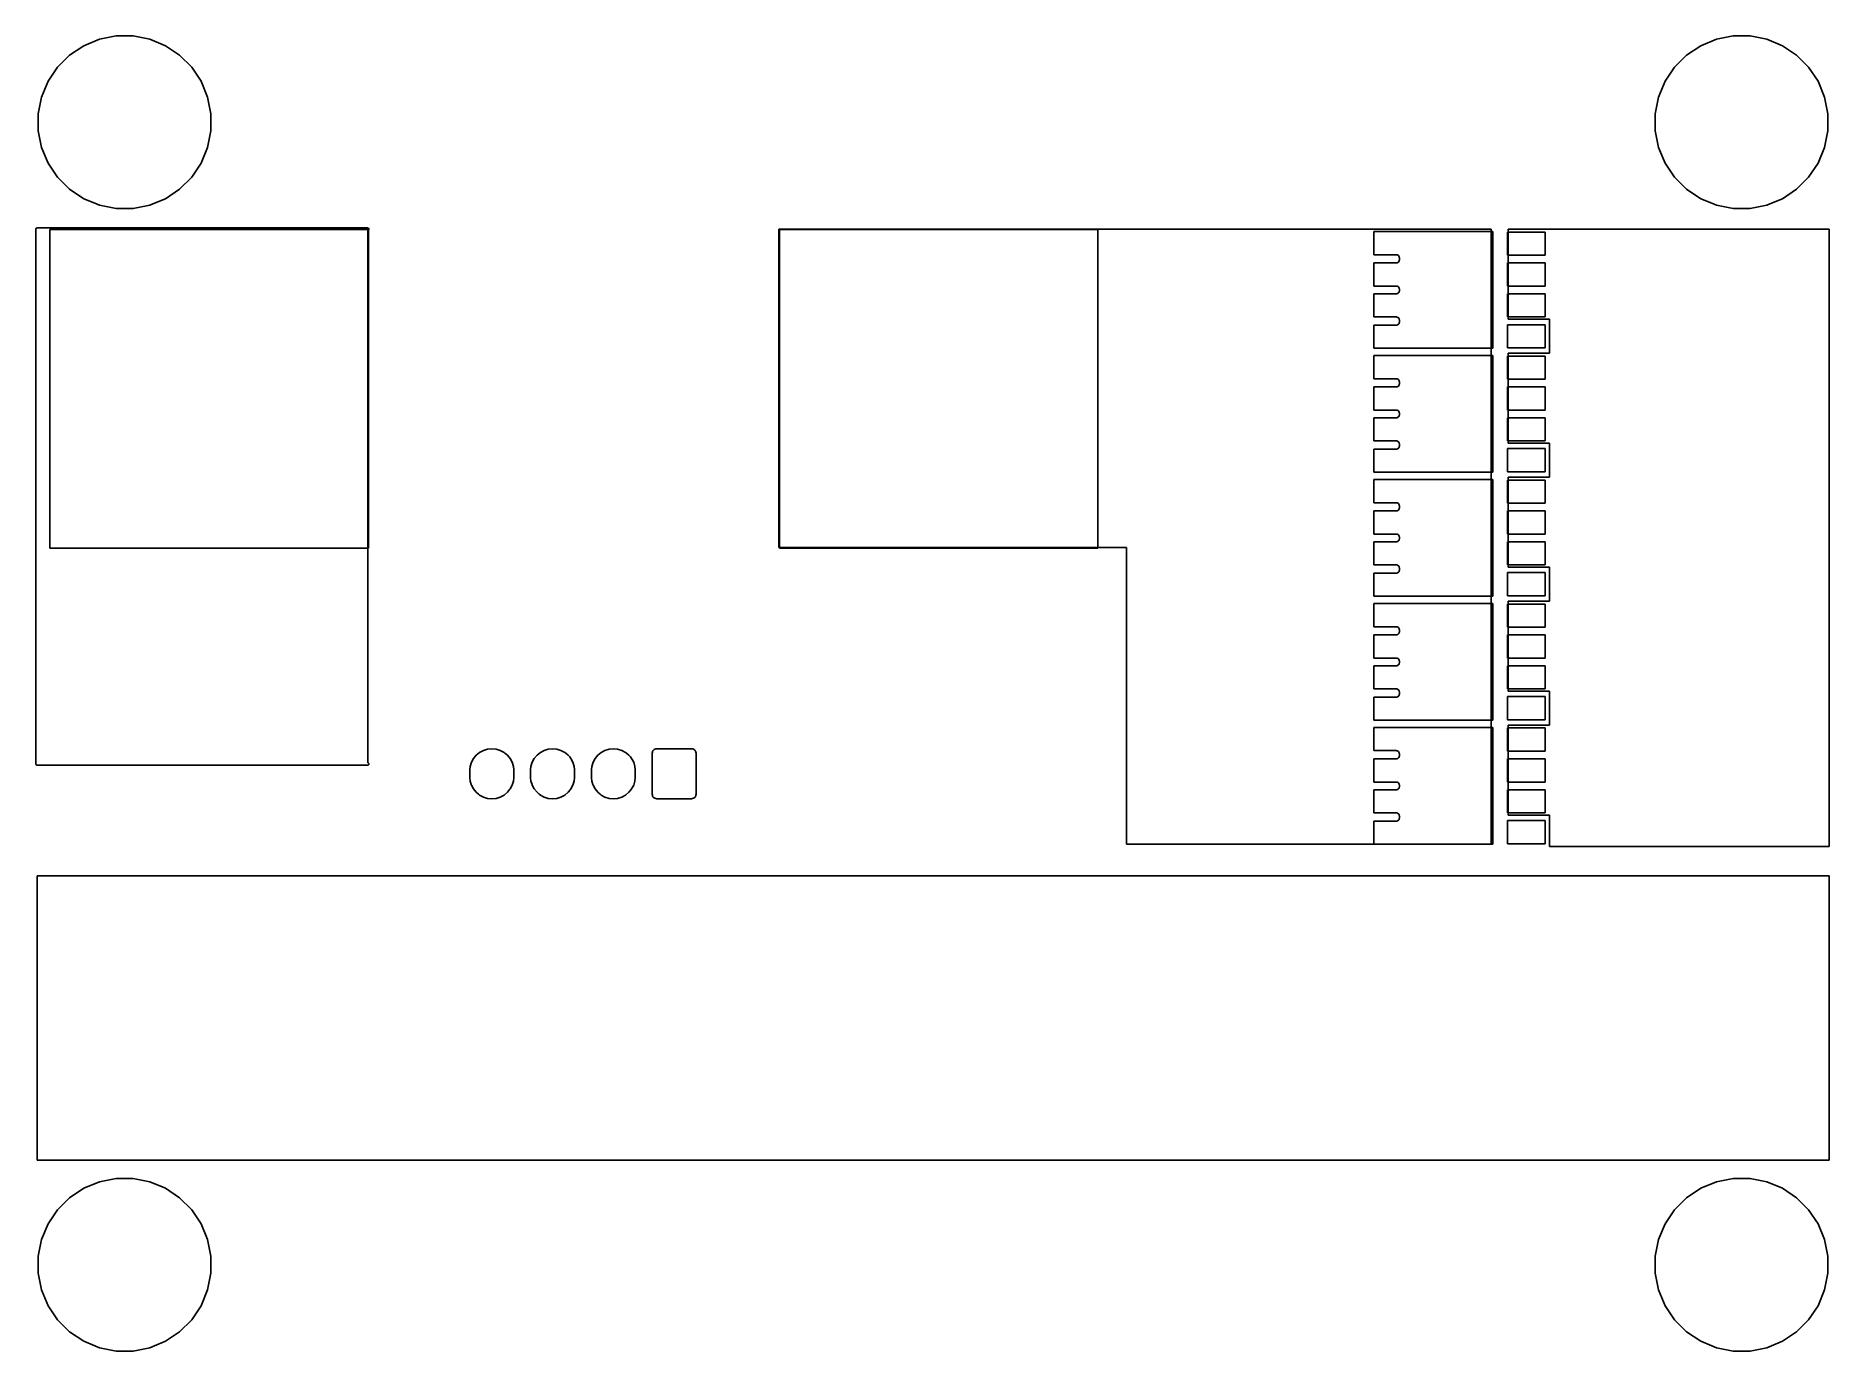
# Model space of a CAD drawing. Extents: x 73.2 to 146.9, y -82.6 to -28.4.
import ezdxf

# ---------------------------------------------------------------- set-up
doc = ezdxf.new("R2010")
doc.units = 0
doc.header["$MEASUREMENT"] = 0
doc.layers.add('BLACK', color=7, linetype='CONTINUOUS')

msp = doc.modelspace()

# ---------------------------------------------------------------- linework, layer by layer
at = {"layer": 'BLACK', "linetype": 'CONTINUOUS'}
for p, q in [((75.118, -28.8531), (75.7642, -28.5855)), ((75.7642, -28.5855), (76.4503, -28.449)), ((75.7642, -28.5855), (75.7642, -28.5855)), ((75.7642, -28.5855), (75.7642, -28.5855)), ((76.4503, -28.449), (77.1497, -28.449)), ((77.1497, -28.449), (77.8358, -28.5855)), ((77.8358, -28.5855), (77.8358, -28.5855)), ((77.8358, -28.5855), (77.8358, -28.5855)), ((77.8358, -28.5855), (78.482, -28.8531)), ((141.618, -28.8531), (142.264, -28.5855)), ((142.264, -28.5855), (142.95, -28.449)), ((142.264, -28.5855), (142.264, -28.5855)), ((142.264, -28.5855), (142.264, -28.5855)), ((142.95, -28.449), (143.65, -28.449)), ((143.65, -28.449), (144.336, -28.5855)), ((144.336, -28.5855), (144.336, -28.5855)), ((144.336, -28.5855), (144.336, -28.5855)), ((144.336, -28.5855), (144.982, -28.8531)), ((74.0418, -29.7364), (74.5364, -29.2418)), ((74.5364, -29.2418), (75.118, -28.8531)), ((78.482, -28.8531), (79.0636, -29.2418)), ((79.0636, -29.2418), (79.5582, -29.7364)), ((140.542, -29.7364), (141.036, -29.2418)), ((141.036, -29.2418), (141.618, -28.8531)), ((144.982, -28.8531), (145.564, -29.2418)), ((145.564, -29.2418), (146.058, -29.7364)), ((73.6531, -30.318), (74.0418, -29.7364)), ((79.5582, -29.7364), (79.9469, -30.318)), ((140.153, -30.318), (140.542, -29.7364)), ((146.058, -29.7364), (146.447, -30.318)), ((73.249, -31.6503), (73.3855, -30.9642)), ((73.3855, -30.9642), (73.6531, -30.318)), ((73.6531, -30.318), (73.6531, -30.318)), ((79.9469, -30.318), (79.9469, -30.318)), ((79.9469, -30.318), (80.2145, -30.9642)), ((80.2145, -30.9642), (80.351, -31.6503)), ((139.749, -31.6503), (139.885, -30.9642)), ((139.885, -30.9642), (140.153, -30.318)), ((140.153, -30.318), (140.153, -30.318)), ((146.447, -30.318), (146.447, -30.318)), ((146.447, -30.318), (146.715, -30.9642)), ((146.715, -30.9642), (146.851, -31.6503)), ((73.249, -32.3497), (73.249, -31.6503)), ((80.351, -31.6503), (80.351, -32.3497)), ((139.749, -32.3497), (139.749, -31.6503)), ((146.851, -31.6503), (146.851, -32.3497)), ((73.3855, -33.0358), (73.249, -32.3497)), ((80.351, -32.3497), (80.2145, -33.0358)), ((139.885, -33.0358), (139.749, -32.3497)), ((146.851, -32.3497), (146.715, -33.0358)), ((73.6531, -33.682), (73.3855, -33.0358)), ((73.3855, -33.0358), (73.3855, -33.0358)), ((80.2145, -33.0358), (79.9469, -33.682)), ((80.2145, -33.0358), (80.2145, -33.0358)), ((140.153, -33.682), (139.885, -33.0358)), ((139.885, -33.0358), (139.885, -33.0358)), ((146.715, -33.0358), (146.447, -33.682)), ((146.715, -33.0358), (146.715, -33.0358)), ((74.0418, -34.2636), (73.6531, -33.682)), ((79.9469, -33.682), (79.5582, -34.2636)), ((140.542, -34.2636), (140.153, -33.682)), ((146.447, -33.682), (146.058, -34.2636)), ((74.5364, -34.7582), (74.0418, -34.2636)), ((79.5582, -34.2636), (79.0636, -34.7582)), ((141.036, -34.7582), (140.542, -34.2636)), ((146.058, -34.2636), (145.564, -34.7582)), ((75.118, -35.1469), (74.5364, -34.7582)), ((75.5749, -35.3361), (75.118, -35.1469)), ((75.7642, -35.4145), (75.5749, -35.3361)), ((78.0251, -35.3361), (77.8358, -35.4145)), ((78.482, -35.1469), (78.0251, -35.3361)), ((79.0636, -34.7582), (78.482, -35.1469)), ((141.618, -35.1469), (141.036, -34.7582)), ((142.075, -35.3361), (141.618, -35.1469)), ((142.264, -35.4145), (142.075, -35.3361)), ((144.525, -35.3361), (144.336, -35.4145)), ((144.982, -35.1469), (144.525, -35.3361)), ((145.564, -34.7582), (144.982, -35.1469)), ((76.4503, -35.551), (75.7642, -35.4145)), ((77.1497, -35.551), (76.4503, -35.551)), ((77.8358, -35.4145), (77.1497, -35.551)), ((142.95, -35.551), (142.264, -35.4145)), ((143.65, -35.551), (142.95, -35.551)), ((144.336, -35.4145), (143.65, -35.551)), ((73.15, -36.4), (73.1538, -36.3809)), ((73.15, -58.4), (73.15, -36.4)), ((73.1538, -36.3809), (73.1646, -36.3646)), ((73.1646, -36.3646), (73.1809, -36.3538)), ((73.1809, -36.3538), (73.2, -36.35)), ((73.2, -36.35), (86.8, -36.35)), ((73.729, -49.517), (73.729, -36.415)), ((73.729, -36.415), (86.831, -36.415)), ((86.8, -36.35), (86.8191, -36.3538)), ((86.8191, -36.4462), (86.8, -36.45)), ((86.8, -36.45), (86.8, -58.35)), ((86.8191, -36.3538), (86.8354, -36.3646)), ((86.8354, -36.4354), (86.8191, -36.4462)), ((86.831, -36.415), (86.831, -49.517)), ((86.8354, -36.3646), (86.8462, -36.3809)), ((86.8462, -36.4191), (86.8354, -36.4354)), ((86.8462, -36.3809), (86.85, -36.4)), ((86.85, -36.4), (86.8462, -36.4191)), ((103.7, -49.5), (103.7, -36.4)), ((103.7, -36.4), (133, -36.4)), ((103.729, -49.517), (103.729, -36.415)), ((103.729, -36.415), (116.831, -36.415)), ((116.831, -36.415), (116.831, -49.517)), ((128.174, -37.451), (128.174, -36.499)), ((128.174, -36.499), (133.076, -36.499)), ((133, -36.4), (133, -61.7)), ((133.076, -36.499), (133.076, -41.301)), ((133.674, -37.471), (133.674, -36.519)), ((133.674, -36.519), (135.226, -36.519)), ((133.7, -40.1), (133.7, -36.4)), ((133.7, -36.4), (146.9, -36.4)), ((135.226, -36.519), (135.226, -37.471)), ((146.9, -36.4), (146.9, -61.8)), ((129.099, -37.451), (128.174, -37.451)), ((129.123, -37.4534), (129.099, -37.451)), ((129.147, -37.4605), (129.123, -37.4534)), ((129.168, -37.4721), (129.147, -37.4605)), ((129.187, -37.4876), (129.168, -37.4721)), ((129.203, -37.5066), (129.187, -37.4876)), ((129.214, -37.5282), (129.203, -37.5066)), ((129.222, -37.5516), (129.214, -37.5282)), ((129.224, -37.576), (129.222, -37.5516)), ((129.224, -37.664), (129.224, -37.576)), ((135.226, -37.471), (133.674, -37.471)), ((128.174, -38.741), (128.174, -37.789)), ((128.174, -37.789), (129.099, -37.789)), ((129.099, -37.789), (129.123, -37.7866)), ((129.123, -37.7866), (129.147, -37.7795)), ((129.147, -37.7795), (129.168, -37.7679)), ((129.168, -37.7679), (129.187, -37.7524)), ((129.187, -37.7524), (129.203, -37.7334)), ((129.203, -37.7334), (129.214, -37.7118)), ((129.214, -37.7118), (129.222, -37.6884)), ((129.222, -37.6884), (129.224, -37.664)), ((133.674, -38.741), (133.674, -37.789)), ((133.674, -37.789), (135.226, -37.789)), ((135.226, -37.789), (135.226, -38.741)), ((129.099, -38.741), (128.174, -38.741)), ((128.174, -40.011), (128.174, -39.059)), ((128.174, -39.059), (129.099, -39.059)), ((129.123, -38.7434), (129.099, -38.741)), ((129.099, -39.059), (129.123, -39.0566)), ((129.147, -38.7505), (129.123, -38.7434)), ((129.123, -39.0566), (129.147, -39.0495)), ((129.168, -38.7621), (129.147, -38.7505)), ((129.147, -39.0495), (129.168, -39.0379)), ((129.187, -38.7776), (129.168, -38.7621)), ((129.168, -39.0379), (129.187, -39.0224)), ((129.203, -38.7966), (129.187, -38.7776)), ((129.187, -39.0224), (129.203, -39.0034)), ((129.214, -38.8182), (129.203, -38.7966)), ((129.203, -39.0034), (129.214, -38.9818)), ((129.222, -38.8416), (129.214, -38.8182)), ((129.214, -38.9818), (129.222, -38.9584)), ((129.224, -38.866), (129.222, -38.8416)), ((129.222, -38.9584), (129.224, -38.934)), ((129.224, -38.934), (129.224, -38.866)), ((135.226, -38.741), (133.674, -38.741)), ((133.674, -40.011), (133.674, -39.059)), ((133.674, -39.059), (135.226, -39.059)), ((135.226, -39.059), (135.226, -40.011)), ((129.099, -40.011), (128.174, -40.011)), ((128.174, -41.301), (128.174, -40.349)), ((128.174, -40.349), (129.099, -40.349)), ((129.123, -40.0134), (129.099, -40.011)), ((129.099, -40.349), (129.123, -40.3466)), ((129.147, -40.0205), (129.123, -40.0134)), ((129.123, -40.3466), (129.147, -40.3395)), ((129.168, -40.0321), (129.147, -40.0205)), ((129.147, -40.3395), (129.168, -40.3279)), ((129.187, -40.0476), (129.168, -40.0321)), ((129.168, -40.3279), (129.187, -40.3124)), ((129.203, -40.0666), (129.187, -40.0476)), ((129.187, -40.3124), (129.203, -40.2934)), ((129.214, -40.0882), (129.203, -40.0666)), ((129.203, -40.2934), (129.214, -40.2718)), ((129.222, -40.1116), (129.214, -40.0882)), ((129.214, -40.2718), (129.222, -40.2484)), ((129.224, -40.136), (129.222, -40.1116)), ((129.222, -40.2484), (129.224, -40.224)), ((129.224, -40.224), (129.224, -40.136)), ((135.226, -40.011), (133.674, -40.011)), ((133.674, -41.281), (133.674, -40.329)), ((133.674, -40.329), (135.226, -40.329)), ((135.4, -40.1), (133.7, -40.1)), ((135.226, -40.329), (135.226, -41.281)), ((135.4, -41.5), (135.4, -40.1)), ((135.226, -41.281), (133.674, -41.281)), ((133.076, -41.301), (128.174, -41.301)), ((128.174, -42.551), (128.174, -41.599)), ((128.174, -41.599), (133.076, -41.599)), ((133.076, -41.599), (133.076, -46.401)), ((133.674, -42.571), (133.674, -41.619)), ((133.674, -41.619), (135.226, -41.619)), ((133.7, -45.2), (133.7, -41.5)), ((133.7, -41.5), (135.4, -41.5)), ((135.226, -41.619), (135.226, -42.571)), ((129.099, -42.551), (128.174, -42.551)), ((129.123, -42.5534), (129.099, -42.551)), ((129.147, -42.5605), (129.123, -42.5534)), ((129.168, -42.5721), (129.147, -42.5605)), ((129.187, -42.5876), (129.168, -42.5721)), ((129.203, -42.6066), (129.187, -42.5876)), ((129.214, -42.6282), (129.203, -42.6066)), ((129.222, -42.6516), (129.214, -42.6282)), ((129.224, -42.676), (129.222, -42.6516)), ((129.222, -42.7884), (129.224, -42.764)), ((129.224, -42.764), (129.224, -42.676)), ((135.226, -42.571), (133.674, -42.571)), ((128.174, -43.841), (128.174, -42.889)), ((128.174, -42.889), (129.099, -42.889)), ((129.099, -42.889), (129.123, -42.8866)), ((129.123, -42.8866), (129.147, -42.8795)), ((129.147, -42.8795), (129.168, -42.8679)), ((129.168, -42.8679), (129.187, -42.8524)), ((129.187, -42.8524), (129.203, -42.8334)), ((129.203, -42.8334), (129.214, -42.8118)), ((129.214, -42.8118), (129.222, -42.7884)), ((133.674, -43.841), (133.674, -42.889)), ((133.674, -42.889), (135.226, -42.889)), ((135.226, -42.889), (135.226, -43.841)), ((129.099, -43.841), (128.174, -43.841)), ((128.174, -45.111), (128.174, -44.159)), ((128.174, -44.159), (129.099, -44.159)), ((129.123, -43.8434), (129.099, -43.841)), ((129.099, -44.159), (129.123, -44.1566)), ((129.147, -43.8505), (129.123, -43.8434)), ((129.123, -44.1566), (129.147, -44.1495)), ((129.168, -43.8621), (129.147, -43.8505)), ((129.147, -44.1495), (129.168, -44.1379)), ((129.187, -43.8776), (129.168, -43.8621)), ((129.168, -44.1379), (129.187, -44.1224)), ((129.203, -43.8966), (129.187, -43.8776)), ((129.187, -44.1224), (129.203, -44.1034)), ((129.214, -43.9182), (129.203, -43.8966)), ((129.203, -44.1034), (129.214, -44.0818)), ((129.222, -43.9416), (129.214, -43.9182)), ((129.214, -44.0818), (129.222, -44.0584)), ((129.224, -43.966), (129.222, -43.9416)), ((129.222, -44.0584), (129.224, -44.034)), ((129.224, -44.034), (129.224, -43.966)), ((135.226, -43.841), (133.674, -43.841)), ((133.674, -45.111), (133.674, -44.159)), ((133.674, -44.159), (135.226, -44.159)), ((135.226, -44.159), (135.226, -45.111)), ((129.099, -45.111), (128.174, -45.111)), ((128.174, -46.401), (128.174, -45.449)), ((128.174, -45.449), (129.099, -45.449)), ((129.123, -45.1134), (129.099, -45.111)), ((129.099, -45.449), (129.123, -45.4466)), ((129.147, -45.1205), (129.123, -45.1134)), ((129.123, -45.4466), (129.147, -45.4395)), ((129.168, -45.1321), (129.147, -45.1205)), ((129.147, -45.4395), (129.168, -45.4279)), ((129.187, -45.1476), (129.168, -45.1321)), ((129.168, -45.4279), (129.187, -45.4124)), ((129.203, -45.1666), (129.187, -45.1476)), ((129.187, -45.4124), (129.203, -45.3934)), ((129.214, -45.1882), (129.203, -45.1666)), ((129.203, -45.3934), (129.214, -45.3718)), ((129.222, -45.2116), (129.214, -45.1882)), ((129.214, -45.3718), (129.222, -45.3484)), ((129.224, -45.236), (129.222, -45.2116)), ((129.222, -45.3484), (129.224, -45.324)), ((129.224, -45.324), (129.224, -45.236)), ((135.226, -45.111), (133.674, -45.111)), ((133.674, -46.381), (133.674, -45.429)), ((133.674, -45.429), (135.226, -45.429)), ((135.4, -45.2), (133.7, -45.2)), ((135.226, -45.429), (135.226, -46.381)), ((135.4, -46.6), (135.4, -45.2)), ((133.076, -46.401), (128.174, -46.401)), ((135.226, -46.381), (133.674, -46.381)), ((128.174, -47.651), (128.174, -46.699)), ((128.174, -46.699), (133.076, -46.699)), ((133.076, -46.699), (133.076, -51.501)), ((133.674, -47.671), (133.674, -46.719)), ((133.674, -46.719), (135.226, -46.719)), ((133.7, -50.3), (133.7, -46.6)), ((133.7, -46.6), (135.4, -46.6)), ((135.226, -46.719), (135.226, -47.671)), ((129.099, -47.651), (128.174, -47.651)), ((129.123, -47.6534), (129.099, -47.651)), ((129.147, -47.6605), (129.123, -47.6534)), ((129.168, -47.6721), (129.147, -47.6605)), ((129.187, -47.6876), (129.168, -47.6721)), ((129.203, -47.7066), (129.187, -47.6876)), ((129.187, -47.9524), (129.203, -47.9334)), ((129.214, -47.7282), (129.203, -47.7066)), ((129.203, -47.9334), (129.214, -47.9118)), ((129.222, -47.7516), (129.214, -47.7282)), ((129.214, -47.9118), (129.222, -47.8884)), ((129.224, -47.776), (129.222, -47.7516)), ((129.222, -47.8884), (129.224, -47.864)), ((129.224, -47.864), (129.224, -47.776)), ((135.226, -47.671), (133.674, -47.671)), ((128.174, -48.941), (128.174, -47.989)), ((128.174, -47.989), (129.099, -47.989)), ((129.099, -47.989), (129.123, -47.9866)), ((129.123, -47.9866), (129.147, -47.9795)), ((129.147, -47.9795), (129.168, -47.9679)), ((129.168, -47.9679), (129.187, -47.9524)), ((133.674, -48.941), (133.674, -47.989)), ((133.674, -47.989), (135.226, -47.989)), ((135.226, -47.989), (135.226, -48.941)), ((129.099, -48.941), (128.174, -48.941)), ((128.174, -50.211), (128.174, -49.259)), ((128.174, -49.259), (129.099, -49.259)), ((129.123, -48.9434), (129.099, -48.941)), ((129.099, -49.259), (129.123, -49.2566)), ((129.147, -48.9505), (129.123, -48.9434)), ((129.123, -49.2566), (129.147, -49.2495)), ((129.168, -48.9621), (129.147, -48.9505)), ((129.147, -49.2495), (129.168, -49.2379)), ((129.187, -48.9776), (129.168, -48.9621)), ((129.168, -49.2379), (129.187, -49.2224)), ((129.203, -48.9966), (129.187, -48.9776)), ((129.187, -49.2224), (129.203, -49.2034)), ((129.214, -49.0182), (129.203, -48.9966)), ((129.203, -49.2034), (129.214, -49.1818)), ((129.222, -49.0416), (129.214, -49.0182)), ((129.214, -49.1818), (129.222, -49.1584)), ((129.224, -49.066), (129.222, -49.0416)), ((129.222, -49.1584), (129.224, -49.134)), ((129.224, -49.134), (129.224, -49.066)), ((135.226, -48.941), (133.674, -48.941)), ((133.674, -50.211), (133.674, -49.259)), ((133.674, -49.259), (135.226, -49.259)), ((135.226, -49.259), (135.226, -50.211)), ((86.831, -49.517), (73.729, -49.517)), ((118, -49.5), (103.7, -49.5)), ((116.831, -49.517), (103.729, -49.517)), ((118, -61.7), (118, -49.5)), ((129.099, -50.211), (128.174, -50.211)), ((128.174, -51.501), (128.174, -50.549)), ((128.174, -50.549), (129.099, -50.549)), ((129.123, -50.2134), (129.099, -50.211)), ((129.099, -50.549), (129.123, -50.5466)), ((129.147, -50.2205), (129.123, -50.2134)), ((129.123, -50.5466), (129.147, -50.5395)), ((129.168, -50.2321), (129.147, -50.2205)), ((129.147, -50.5395), (129.168, -50.5279)), ((129.187, -50.2476), (129.168, -50.2321)), ((129.168, -50.5279), (129.187, -50.5124)), ((129.203, -50.2666), (129.187, -50.2476)), ((129.187, -50.5124), (129.203, -50.4934)), ((129.214, -50.2882), (129.203, -50.2666)), ((129.203, -50.4934), (129.214, -50.4718)), ((129.222, -50.3116), (129.214, -50.2882)), ((129.214, -50.4718), (129.222, -50.4484)), ((129.224, -50.336), (129.222, -50.3116)), ((129.222, -50.4484), (129.224, -50.424)), ((129.224, -50.424), (129.224, -50.336)), ((135.226, -50.211), (133.674, -50.211)), ((133.674, -51.481), (133.674, -50.529)), ((133.674, -50.529), (135.226, -50.529)), ((135.4, -50.3), (133.7, -50.3)), ((135.226, -50.529), (135.226, -51.481)), ((135.4, -51.7), (135.4, -50.3)), ((133.076, -51.501), (128.174, -51.501)), ((135.226, -51.481), (133.674, -51.481)), ((128.174, -52.751), (128.174, -51.799)), ((128.174, -51.799), (133.076, -51.799)), ((133.076, -51.799), (133.076, -56.601)), ((133.674, -52.771), (133.674, -51.819)), ((133.674, -51.819), (135.226, -51.819)), ((133.7, -55.4), (133.7, -51.7)), ((133.7, -51.7), (135.4, -51.7)), ((135.226, -51.819), (135.226, -52.771)), ((129.099, -52.751), (128.174, -52.751)), ((128.174, -54.041), (128.174, -53.089)), ((128.174, -53.089), (129.099, -53.089)), ((129.123, -52.7534), (129.099, -52.751)), ((129.099, -53.089), (129.123, -53.0866)), ((129.147, -52.7605), (129.123, -52.7534)), ((129.123, -53.0866), (129.147, -53.0795)), ((129.168, -52.7721), (129.147, -52.7605)), ((129.147, -53.0795), (129.168, -53.0679)), ((129.187, -52.7876), (129.168, -52.7721)), ((129.168, -53.0679), (129.187, -53.0524)), ((129.203, -52.8066), (129.187, -52.7876)), ((129.187, -53.0524), (129.203, -53.0334)), ((129.214, -52.8282), (129.203, -52.8066)), ((129.203, -53.0334), (129.214, -53.0118)), ((129.222, -52.8516), (129.214, -52.8282)), ((129.214, -53.0118), (129.222, -52.9884)), ((129.224, -52.876), (129.222, -52.8516)), ((129.222, -52.9884), (129.224, -52.964)), ((129.224, -52.964), (129.224, -52.876)), ((135.226, -52.771), (133.674, -52.771)), ((133.674, -54.041), (133.674, -53.089)), ((133.674, -53.089), (135.226, -53.089)), ((135.226, -53.089), (135.226, -54.041)), ((129.099, -54.041), (128.174, -54.041)), ((128.174, -55.311), (128.174, -54.359)), ((128.174, -54.359), (129.099, -54.359)), ((129.123, -54.0434), (129.099, -54.041)), ((129.099, -54.359), (129.123, -54.3566)), ((129.147, -54.0505), (129.123, -54.0434)), ((129.123, -54.3566), (129.147, -54.3495)), ((129.168, -54.0621), (129.147, -54.0505)), ((129.147, -54.3495), (129.168, -54.3379)), ((129.187, -54.0776), (129.168, -54.0621)), ((129.168, -54.3379), (129.187, -54.3224)), ((129.203, -54.0966), (129.187, -54.0776)), ((129.187, -54.3224), (129.203, -54.3034)), ((129.214, -54.1182), (129.203, -54.0966)), ((129.203, -54.3034), (129.214, -54.2818)), ((129.222, -54.1416), (129.214, -54.1182)), ((129.214, -54.2818), (129.222, -54.2584)), ((129.224, -54.166), (129.222, -54.1416)), ((129.222, -54.2584), (129.224, -54.234)), ((129.224, -54.234), (129.224, -54.166)), ((135.226, -54.041), (133.674, -54.041)), ((133.674, -55.311), (133.674, -54.359)), ((133.674, -54.359), (135.226, -54.359)), ((135.226, -54.359), (135.226, -55.311)), ((129.099, -55.311), (128.174, -55.311)), ((129.123, -55.3134), (129.099, -55.311)), ((135.226, -55.311), (133.674, -55.311)), ((128.174, -56.601), (128.174, -55.649)), ((128.174, -55.649), (129.099, -55.649)), ((129.099, -55.649), (129.123, -55.6466)), ((129.147, -55.3205), (129.123, -55.3134)), ((129.123, -55.6466), (129.147, -55.6395)), ((129.168, -55.3321), (129.147, -55.3205)), ((129.147, -55.6395), (129.168, -55.6279)), ((129.187, -55.3476), (129.168, -55.3321)), ((129.168, -55.6279), (129.187, -55.6124)), ((129.203, -55.3666), (129.187, -55.3476)), ((129.187, -55.6124), (129.203, -55.5934)), ((129.214, -55.3882), (129.203, -55.3666)), ((129.203, -55.5934), (129.214, -55.5718)), ((129.222, -55.4116), (129.214, -55.3882)), ((129.214, -55.5718), (129.222, -55.5484)), ((129.224, -55.436), (129.222, -55.4116)), ((129.222, -55.5484), (129.224, -55.524)), ((129.224, -55.524), (129.224, -55.436)), ((133.674, -56.581), (133.674, -55.629)), ((133.674, -55.629), (135.226, -55.629)), ((135.4, -55.4), (133.7, -55.4)), ((135.226, -55.629), (135.226, -56.581)), ((135.4, -56.8), (135.4, -55.4)), ((133.076, -56.601), (128.174, -56.601)), ((135.226, -56.581), (133.674, -56.581)), ((128.174, -57.851), (128.174, -56.899)), ((128.174, -56.899), (133.076, -56.899)), ((133.076, -56.899), (133.076, -61.701)), ((133.674, -57.871), (133.674, -56.919)), ((133.674, -56.919), (135.226, -56.919)), ((133.7, -60.5), (133.7, -56.8)), ((133.7, -56.8), (135.4, -56.8)), ((135.226, -56.919), (135.226, -57.871)), ((91.0636, -58.3285), (91.1472, -58.172)), ((91.1472, -58.172), (91.2598, -58.0348)), ((91.2598, -58.0348), (91.397, -57.9222)), ((91.397, -57.9222), (91.5535, -57.8386)), ((91.5535, -57.8386), (91.7234, -57.787)), ((91.7234, -57.787), (91.9, -57.7696)), ((91.9, -57.7696), (92.0766, -57.787)), ((92.0766, -57.787), (92.2465, -57.8386)), ((92.2465, -57.8386), (92.403, -57.9222)), ((92.403, -57.9222), (92.4387, -57.9516)), ((92.4387, -57.9516), (92.5402, -58.0348)), ((92.5402, -58.0348), (92.6034, -58.1118)), ((92.6034, -58.1118), (92.6528, -58.172)), ((92.6528, -58.172), (92.7364, -58.3285)), ((93.5636, -58.3285), (93.6472, -58.172)), ((93.6472, -58.172), (93.7598, -58.0348)), ((93.7598, -58.0348), (93.897, -57.9222)), ((93.897, -57.9222), (94.0535, -57.8386)), ((94.0535, -57.8386), (94.2234, -57.787)), ((94.2234, -57.787), (94.4, -57.7696)), ((94.4, -57.7696), (94.5766, -57.787)), ((94.5766, -57.787), (94.7465, -57.8386)), ((94.7465, -57.8386), (94.903, -57.9222)), ((94.903, -57.9222), (94.9387, -57.9516)), ((94.9387, -57.9516), (95.0402, -58.0348)), ((95.0402, -58.0348), (95.1034, -58.1118)), ((95.1034, -58.1118), (95.1528, -58.172)), ((95.1528, -58.172), (95.2364, -58.3285)), ((96.0636, -58.3285), (96.1472, -58.172)), ((96.1472, -58.172), (96.2598, -58.0348)), ((96.2598, -58.0348), (96.397, -57.9222)), ((96.397, -57.9222), (96.5535, -57.8386)), ((96.5535, -57.8386), (96.7234, -57.787)), ((96.7234, -57.787), (96.9, -57.7696)), ((96.9, -57.7696), (97.0766, -57.787)), ((97.0766, -57.787), (97.2465, -57.8386)), ((97.2465, -57.8386), (97.403, -57.9222)), ((97.403, -57.9222), (97.4387, -57.9516)), ((97.4387, -57.9516), (97.5402, -58.0348)), ((97.5402, -58.0348), (97.6034, -58.1118)), ((97.6034, -58.1118), (97.6528, -58.172)), ((97.6528, -58.172), (97.7364, -58.3285)), ((98.499, -57.9569), (98.503, -57.9164)), ((98.499, -59.6431), (98.499, -57.9569)), ((98.503, -57.9164), (98.513, -57.8833)), ((98.513, -57.8833), (98.5293, -57.8529)), ((98.5293, -57.8529), (98.5512, -57.8262)), ((98.5512, -57.8262), (98.5779, -57.8043)), ((98.5779, -57.8043), (98.6083, -57.788)), ((98.6083, -57.788), (98.6414, -57.778)), ((98.6414, -57.778), (98.6819, -57.774)), ((98.6819, -57.774), (100.118, -57.774)), ((100.118, -57.774), (100.159, -57.778)), ((100.159, -57.778), (100.192, -57.788)), ((100.192, -57.788), (100.222, -57.8043)), ((100.222, -57.8043), (100.249, -57.8262)), ((100.249, -57.8262), (100.271, -57.8529)), ((100.271, -57.8529), (100.287, -57.8833)), ((100.287, -57.8833), (100.297, -57.9164)), ((100.297, -57.9164), (100.301, -57.9569)), ((100.301, -57.9569), (100.301, -59.6431)), ((129.099, -57.851), (128.174, -57.851)), ((128.174, -59.141), (128.174, -58.189)), ((128.174, -58.189), (129.099, -58.189)), ((129.123, -57.8534), (129.099, -57.851)), ((129.099, -58.189), (129.123, -58.1866)), ((129.147, -57.8605), (129.123, -57.8534)), ((129.123, -58.1866), (129.147, -58.1795)), ((129.168, -57.8721), (129.147, -57.8605)), ((129.147, -58.1795), (129.168, -58.1679)), ((129.187, -57.8876), (129.168, -57.8721)), ((129.168, -58.1679), (129.187, -58.1524)), ((129.203, -57.9066), (129.187, -57.8876)), ((129.187, -58.1524), (129.203, -58.1334)), ((129.214, -57.9282), (129.203, -57.9066)), ((129.203, -58.1334), (129.214, -58.1118)), ((129.222, -57.9516), (129.214, -57.9282)), ((129.214, -58.1118), (129.222, -58.0884)), ((129.224, -57.976), (129.222, -57.9516)), ((129.222, -58.0884), (129.224, -58.064)), ((129.224, -58.064), (129.224, -57.976)), ((135.226, -57.871), (133.674, -57.871)), ((133.674, -59.141), (133.674, -58.189)), ((133.674, -58.189), (135.226, -58.189)), ((135.226, -58.189), (135.226, -59.141)), ((73.1538, -58.4191), (73.15, -58.4)), ((73.1646, -58.4354), (73.1538, -58.4191)), ((73.1809, -58.4462), (73.1646, -58.4354)), ((73.2, -58.45), (73.1809, -58.4462)), ((86.8, -58.45), (73.2, -58.45)), ((86.8, -58.35), (86.8191, -58.3538)), ((86.8191, -58.4462), (86.8, -58.45)), ((86.8191, -58.3538), (86.8354, -58.3646)), ((86.8354, -58.4354), (86.8191, -58.4462)), ((86.8354, -58.3646), (86.8462, -58.3809)), ((86.8462, -58.4191), (86.8354, -58.4354)), ((86.8462, -58.3809), (86.85, -58.4)), ((86.85, -58.4), (86.8462, -58.4191)), ((90.999, -58.6307), (91.012, -58.4984)), ((90.999, -58.9693), (90.999, -58.6307)), ((91.012, -59.1016), (90.999, -58.9693)), ((91.012, -58.4984), (91.0636, -58.3285)), ((92.7364, -58.3285), (92.788, -58.4984)), ((92.788, -58.4984), (92.801, -58.6307)), ((92.801, -58.9693), (92.788, -59.1016)), ((92.801, -58.6307), (92.801, -58.9693)), ((93.499, -58.6307), (93.512, -58.4984)), ((93.499, -58.9693), (93.499, -58.6307)), ((93.512, -59.1016), (93.499, -58.9693)), ((93.512, -58.4984), (93.5636, -58.3285)), ((95.2364, -58.3285), (95.288, -58.4984)), ((95.288, -58.4984), (95.301, -58.6307)), ((95.301, -58.9693), (95.288, -59.1016)), ((95.301, -58.6307), (95.301, -58.9693)), ((95.999, -58.6307), (96.012, -58.4984)), ((95.999, -58.9693), (95.999, -58.6307)), ((96.012, -59.1016), (95.999, -58.9693)), ((96.012, -58.4984), (96.0636, -58.3285)), ((97.7364, -58.3285), (97.788, -58.4984)), ((97.788, -58.4984), (97.801, -58.6307)), ((97.801, -58.9693), (97.788, -59.1016)), ((97.801, -58.6307), (97.801, -58.9693)), ((91.0545, -59.2416), (91.012, -59.1016)), ((91.0636, -59.2715), (91.0545, -59.2416)), ((91.1472, -59.428), (91.0636, -59.2715)), ((91.2598, -59.5652), (91.1472, -59.428)), ((91.3547, -59.6431), (91.2598, -59.5652)), ((91.397, -59.6778), (91.3547, -59.6431)), ((91.5535, -59.7614), (91.397, -59.6778)), ((92.403, -59.6778), (92.2465, -59.7614)), ((92.5402, -59.5652), (92.403, -59.6778)), ((92.6351, -59.4495), (92.5402, -59.5652)), ((92.6528, -59.428), (92.6351, -59.4495)), ((92.7364, -59.2715), (92.6528, -59.428)), ((92.788, -59.1016), (92.7364, -59.2715)), ((93.5545, -59.2416), (93.512, -59.1016)), ((93.5636, -59.2715), (93.5545, -59.2416)), ((93.6472, -59.428), (93.5636, -59.2715)), ((93.7598, -59.5652), (93.6472, -59.428)), ((93.8547, -59.6431), (93.7598, -59.5652)), ((93.897, -59.6778), (93.8547, -59.6431)), ((94.0535, -59.7614), (93.897, -59.6778)), ((94.903, -59.6778), (94.7465, -59.7614)), ((95.0402, -59.5652), (94.903, -59.6778)), ((95.1351, -59.4495), (95.0402, -59.5652)), ((95.1528, -59.428), (95.1351, -59.4495)), ((95.2364, -59.2715), (95.1528, -59.428)), ((95.288, -59.1016), (95.2364, -59.2715)), ((96.0545, -59.2416), (96.012, -59.1016)), ((96.0636, -59.2715), (96.0545, -59.2416)), ((96.1472, -59.428), (96.0636, -59.2715)), ((96.2598, -59.5652), (96.1472, -59.428)), ((96.3547, -59.6431), (96.2598, -59.5652)), ((96.397, -59.6778), (96.3547, -59.6431)), ((96.5535, -59.7614), (96.397, -59.6778)), ((97.403, -59.6778), (97.2465, -59.7614)), ((97.5402, -59.5652), (97.403, -59.6778)), ((97.6351, -59.4495), (97.5402, -59.5652)), ((97.6528, -59.428), (97.6351, -59.4495)), ((97.7364, -59.2715), (97.6528, -59.428)), ((97.788, -59.1016), (97.7364, -59.2715)), ((98.503, -59.6836), (98.499, -59.6431)), ((98.513, -59.7167), (98.503, -59.6836)), ((98.5293, -59.7471), (98.513, -59.7167)), ((100.287, -59.7167), (100.271, -59.7471)), ((100.297, -59.6836), (100.287, -59.7167)), ((100.301, -59.6431), (100.297, -59.6836)), ((129.099, -59.141), (128.174, -59.141)), ((128.174, -60.411), (128.174, -59.459)), ((128.174, -59.459), (129.099, -59.459)), ((129.123, -59.1434), (129.099, -59.141)), ((129.099, -59.459), (129.123, -59.4566)), ((129.147, -59.1505), (129.123, -59.1434)), ((129.123, -59.4566), (129.147, -59.4495)), ((129.168, -59.1621), (129.147, -59.1505)), ((129.147, -59.4495), (129.168, -59.4379)), ((129.187, -59.1776), (129.168, -59.1621)), ((129.168, -59.4379), (129.187, -59.4224)), ((129.203, -59.1966), (129.187, -59.1776)), ((129.187, -59.4224), (129.203, -59.4034)), ((129.214, -59.2182), (129.203, -59.1966)), ((129.203, -59.4034), (129.214, -59.3818)), ((129.222, -59.2416), (129.214, -59.2182)), ((129.214, -59.3818), (129.222, -59.3584)), ((129.224, -59.266), (129.222, -59.2416)), ((129.222, -59.3584), (129.224, -59.334)), ((129.224, -59.334), (129.224, -59.266)), ((135.226, -59.141), (133.674, -59.141)), ((133.674, -60.411), (133.674, -59.459)), ((133.674, -59.459), (135.226, -59.459)), ((135.226, -59.459), (135.226, -60.411)), ((91.7234, -59.813), (91.5535, -59.7614)), ((91.9, -59.8304), (91.7234, -59.813)), ((92.0766, -59.813), (91.9, -59.8304)), ((92.2465, -59.7614), (92.0766, -59.813)), ((92.2465, -59.7614), (92.2465, -59.7614)), ((94.2234, -59.813), (94.0535, -59.7614)), ((94.4, -59.8304), (94.2234, -59.813)), ((94.5766, -59.813), (94.4, -59.8304)), ((94.7465, -59.7614), (94.5766, -59.813)), ((94.7465, -59.7614), (94.7465, -59.7614)), ((96.7234, -59.813), (96.5535, -59.7614)), ((96.9, -59.8304), (96.7234, -59.813)), ((97.0766, -59.813), (96.9, -59.8304)), ((97.2465, -59.7614), (97.0766, -59.813)), ((97.2465, -59.7614), (97.2465, -59.7614)), ((98.5512, -59.7738), (98.5293, -59.7471)), ((98.5779, -59.7957), (98.5512, -59.7738)), ((98.6083, -59.812), (98.5779, -59.7957)), ((98.6414, -59.822), (98.6083, -59.812)), ((98.6819, -59.826), (98.6414, -59.822)), ((100.118, -59.826), (98.6819, -59.826)), ((100.159, -59.822), (100.118, -59.826)), ((100.192, -59.812), (100.159, -59.822)), ((100.222, -59.7957), (100.192, -59.812)), ((100.249, -59.7738), (100.222, -59.7957)), ((100.271, -59.7471), (100.249, -59.7738)), ((129.099, -60.411), (128.174, -60.411)), ((129.123, -60.4134), (129.099, -60.411)), ((129.147, -60.4205), (129.123, -60.4134)), ((129.168, -60.4321), (129.147, -60.4205)), ((129.187, -60.4476), (129.168, -60.4321)), ((129.203, -60.4666), (129.187, -60.4476)), ((129.214, -60.4882), (129.203, -60.4666)), ((135.226, -60.411), (133.674, -60.411)), ((128.174, -61.701), (128.174, -60.749)), ((128.174, -60.749), (129.099, -60.749)), ((129.099, -60.749), (129.123, -60.7466)), ((129.123, -60.7466), (129.147, -60.7395)), ((129.147, -60.7395), (129.168, -60.7279)), ((129.168, -60.7279), (129.187, -60.7124)), ((129.187, -60.7124), (129.203, -60.6934)), ((129.203, -60.6934), (129.214, -60.6718)), ((129.222, -60.5116), (129.214, -60.4882)), ((129.214, -60.6718), (129.222, -60.6484)), ((129.224, -60.536), (129.222, -60.5116)), ((129.222, -60.6484), (129.224, -60.624)), ((129.224, -60.624), (129.224, -60.536)), ((133.674, -61.681), (133.674, -60.729)), ((133.674, -60.729), (135.226, -60.729)), ((135.4, -60.5), (133.7, -60.5)), ((135.226, -60.729), (135.226, -61.681)), ((135.4, -61.8), (135.4, -60.5)), ((133, -61.7), (118, -61.7)), ((133.076, -61.701), (128.174, -61.701)), ((135.226, -61.681), (133.674, -61.681)), ((146.9, -61.8), (135.4, -61.8)), ((73.2, -74.7), (73.2, -63)), ((73.2, -63), (146.9, -63)), ((146.9, -63), (146.9, -74.7)), ((146.9, -74.7), (73.2, -74.7)), ((74.5364, -76.2418), (75.118, -75.8531)), ((75.118, -75.8531), (75.7642, -75.5855)), ((75.7642, -75.5855), (76.4503, -75.449)), ((75.7642, -75.5855), (75.7642, -75.5855)), ((75.7642, -75.5855), (75.7642, -75.5855)), ((76.4503, -75.449), (77.1497, -75.449)), ((77.1497, -75.449), (77.8358, -75.5855)), ((77.8358, -75.5855), (77.8358, -75.5855)), ((77.8358, -75.5855), (77.8358, -75.5855)), ((77.8358, -75.5855), (78.482, -75.8531)), ((78.482, -75.8531), (79.0636, -76.2418)), ((141.036, -76.2418), (141.618, -75.8531)), ((141.618, -75.8531), (142.264, -75.5855)), ((142.264, -75.5855), (142.95, -75.449)), ((142.264, -75.5855), (142.264, -75.5855)), ((142.264, -75.5855), (142.264, -75.5855)), ((142.95, -75.449), (143.65, -75.449)), ((143.65, -75.449), (144.336, -75.5855)), ((144.336, -75.5855), (144.336, -75.5855)), ((144.336, -75.5855), (144.336, -75.5855)), ((144.336, -75.5855), (144.982, -75.8531)), ((144.982, -75.8531), (145.564, -76.2418)), ((74.0418, -76.7364), (74.5364, -76.2418)), ((79.0636, -76.2418), (79.5582, -76.7364)), ((140.542, -76.7364), (141.036, -76.2418)), ((145.564, -76.2418), (146.058, -76.7364)), ((73.3855, -77.9642), (73.6531, -77.318)), ((73.6531, -77.318), (74.0418, -76.7364)), ((73.6531, -77.318), (73.6531, -77.318)), ((79.5582, -76.7364), (79.9469, -77.318)), ((79.9469, -77.318), (79.9469, -77.318)), ((79.9469, -77.318), (80.2145, -77.9642)), ((139.885, -77.9642), (140.153, -77.318)), ((140.153, -77.318), (140.542, -76.7364)), ((140.153, -77.318), (140.153, -77.318)), ((146.058, -76.7364), (146.447, -77.318)), ((146.447, -77.318), (146.447, -77.318)), ((146.447, -77.318), (146.715, -77.9642)), ((73.249, -78.6503), (73.3855, -77.9642)), ((80.2145, -77.9642), (80.351, -78.6503)), ((139.749, -78.6503), (139.885, -77.9642)), ((146.715, -77.9642), (146.851, -78.6503)), ((73.249, -79.3497), (73.249, -78.6503)), ((80.351, -78.6503), (80.351, -79.3497)), ((139.749, -79.3497), (139.749, -78.6503)), ((146.851, -78.6503), (146.851, -79.3497)), ((73.3855, -80.0358), (73.249, -79.3497)), ((80.351, -79.3497), (80.2145, -80.0358)), ((139.885, -80.0358), (139.749, -79.3497)), ((146.851, -79.3497), (146.715, -80.0358)), ((73.6531, -80.682), (73.3855, -80.0358)), ((73.3855, -80.0358), (73.3855, -80.0358)), ((80.2145, -80.0358), (79.9469, -80.682)), ((80.2145, -80.0358), (80.2145, -80.0358)), ((140.153, -80.682), (139.885, -80.0358)), ((139.885, -80.0358), (139.885, -80.0358)), ((146.715, -80.0358), (146.447, -80.682)), ((146.715, -80.0358), (146.715, -80.0358)), ((74.0418, -81.2636), (73.6531, -80.682)), ((79.9469, -80.682), (79.5582, -81.2636)), ((140.542, -81.2636), (140.153, -80.682)), ((146.447, -80.682), (146.058, -81.2636)), ((74.5364, -81.7582), (74.0418, -81.2636)), ((75.118, -82.1469), (74.5364, -81.7582)), ((79.0636, -81.7582), (78.482, -82.1469)), ((79.5582, -81.2636), (79.0636, -81.7582)), ((141.036, -81.7582), (140.542, -81.2636)), ((141.618, -82.1469), (141.036, -81.7582)), ((145.564, -81.7582), (144.982, -82.1469)), ((146.058, -81.2636), (145.564, -81.7582)), ((75.5749, -82.3361), (75.118, -82.1469)), ((75.7642, -82.4145), (75.5749, -82.3361)), ((76.4503, -82.551), (75.7642, -82.4145)), ((77.1497, -82.551), (76.4503, -82.551)), ((77.8358, -82.4145), (77.1497, -82.551)), ((78.0251, -82.3361), (77.8358, -82.4145)), ((78.482, -82.1469), (78.0251, -82.3361)), ((142.075, -82.3361), (141.618, -82.1469)), ((142.264, -82.4145), (142.075, -82.3361)), ((142.95, -82.551), (142.264, -82.4145)), ((143.65, -82.551), (142.95, -82.551)), ((144.336, -82.4145), (143.65, -82.551)), ((144.525, -82.3361), (144.336, -82.4145)), ((144.982, -82.1469), (144.525, -82.3361))]:
    msp.add_line(p, q, dxfattribs=at)

doc.saveas('drawing.dxf')
